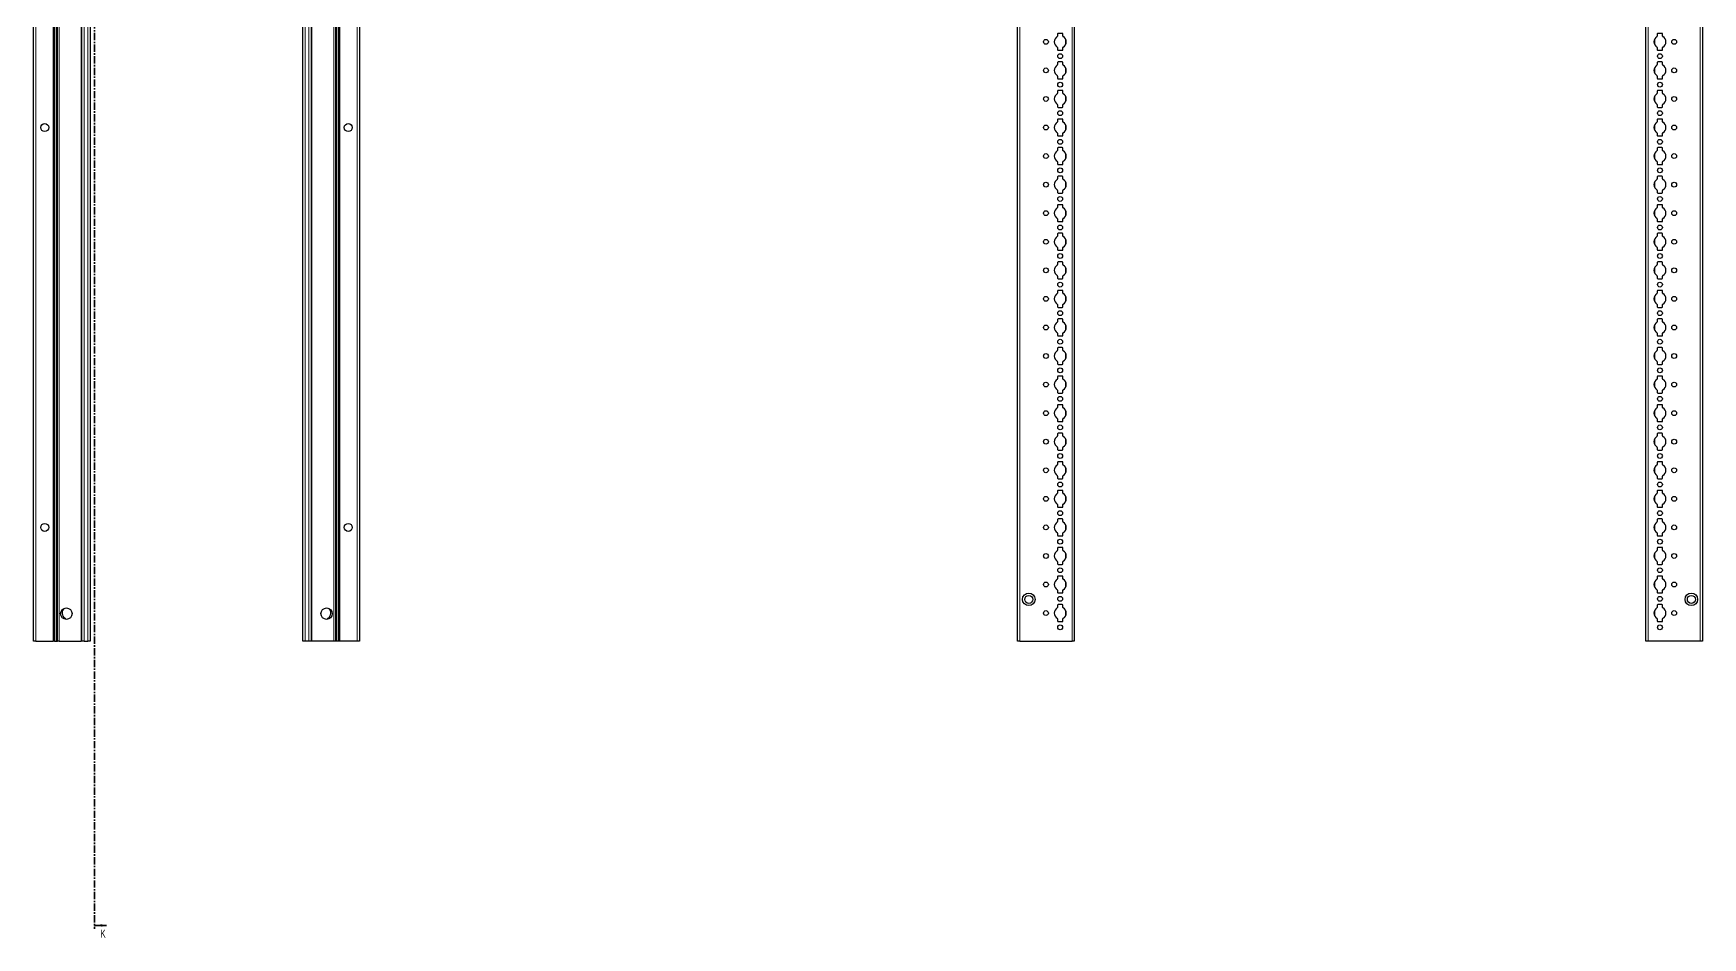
# Model space of a CAD drawing. Header units: millimetres. Extents: x -199 to 2653, y -1547 to 1507.
# Drawn here: x 1193 to 2653, y -1111 to -320 of the extents above; entities that cross this region are included whole.
import ezdxf

# ---------------------------------------------------------------- set-up
doc = ezdxf.new("R2010")
doc.units = ezdxf.units.MM
doc.linetypes.add('CENTER', pattern=[10.16, 6.35, -1.27, 1.27, -1.27])
doc.styles.add('SLDTEXTSTYLE0', font='TXT', dxfattribs={"width": 0.75})

msp = doc.modelspace()

# ---------------------------------------------------------------- linework, layer by layer
at = {"color": 7, "linetype": 'CENTER', "lineweight": 35}
msp.add_line((1246.28, 1499.09), (1246.28, -1103.67), dxfattribs=at)
at = {"color": 7, "linetype": 'Continuous', "lineweight": 25}
for p, q in [((1192.85, -851.79), (1192.85, 447.21)), ((1212.64, 447.21), (1212.64, -851.79)), ((1212.68, 447.21), (1212.68, -851.79)), ((1235.35, -851.79), (1235.35, 447.21)), ((1242.55, 447.21), (1242.55, -851.79)), ((1428.55, -851.79), (1428.55, 447.21)), ((1435.75, 447.21), (1435.75, -851.79)), ((1458.42, -851.79), (1458.42, 447.21)), ((1458.46, -851.79), (1458.46, 447.21)), ((1478.25, 447.21), (1478.25, -851.79)), ((2053.91, -851.79), (2053.91, 447.21)), ((2103.61, 447.21), (2103.61, -851.79)), ((2603.61, -851.79), (2603.61, 447.21)), ((2653.31, 447.21), (2653.31, -851.79)), ((1210.85, -326.54), (1210.85, -278.04)), ((1460.25, -278.04), (1460.25, -326.54)), ((2088.96, -320.39), (2088.96, -322.27)), ((2093.06, -319.89), (2089.46, -319.89)), ((2093.56, -322.27), (2093.56, -320.39)), ((2613.66, -320.39), (2613.66, -322.27)), ((2617.76, -319.89), (2614.16, -319.89)), ((2618.26, -322.27), (2618.26, -320.39)), ((1210.91, -326.65), (1210.85, -326.54)), ((1210.85, -326.54), (1210.85, -328.04)), ((1210.85, -328.04), (1210.91, -327.94)), ((1210.85, -376.54), (1210.85, -328.04)), ((1210.91, -327.94), (1210.91, -326.65)), ((1460.25, -326.54), (1460.19, -326.65)), ((1460.19, -326.65), (1460.19, -327.94)), ((1460.19, -327.94), (1460.25, -328.04)), ((1460.25, -328.04), (1460.25, -326.54)), ((1460.25, -328.04), (1460.25, -376.54)), ((2088.96, -332.32), (2088.96, -334.19)), ((2089.46, -334.69), (2093.06, -334.69)), ((2093.56, -334.19), (2093.56, -332.32)), ((2613.66, -332.32), (2613.66, -334.19)), ((2614.16, -334.69), (2617.76, -334.69)), ((2618.26, -334.19), (2618.26, -332.32)), ((2088.96, -345.39), (2088.96, -347.27)), ((2093.06, -344.89), (2089.46, -344.89)), ((2093.56, -347.27), (2093.56, -345.39)), ((2613.66, -345.39), (2613.66, -347.27)), ((2617.76, -344.89), (2614.16, -344.89)), ((2618.26, -347.27), (2618.26, -345.39)), ((2088.96, -357.32), (2088.96, -359.19)), ((2089.46, -359.69), (2093.06, -359.69)), ((2093.56, -359.19), (2093.56, -357.32)), ((2613.66, -357.32), (2613.66, -359.19)), ((2614.16, -359.69), (2617.76, -359.69)), ((2618.26, -359.19), (2618.26, -357.32)), ((1210.91, -376.65), (1210.85, -376.54)), ((1210.85, -376.54), (1210.85, -378.04)), ((1210.85, -378.04), (1210.91, -377.94)), ((1210.85, -426.54), (1210.85, -378.04)), ((1210.91, -377.94), (1210.91, -376.65)), ((1460.25, -376.54), (1460.19, -376.65)), ((1460.19, -376.65), (1460.19, -377.94)), ((1460.19, -377.94), (1460.25, -378.04)), ((1460.25, -378.04), (1460.25, -376.54)), ((1460.25, -378.04), (1460.25, -426.54)), ((2088.96, -370.39), (2088.96, -372.27)), ((2093.06, -369.89), (2089.46, -369.89)), ((2093.56, -372.27), (2093.56, -370.39)), ((2613.66, -370.39), (2613.66, -372.27)), ((2617.76, -369.89), (2614.16, -369.89)), ((2618.26, -372.27), (2618.26, -370.39)), ((2088.96, -382.32), (2088.96, -384.19)), ((2089.46, -384.69), (2093.06, -384.69)), ((2093.56, -384.19), (2093.56, -382.32)), ((2613.66, -382.32), (2613.66, -384.19)), ((2614.16, -384.69), (2617.76, -384.69)), ((2618.26, -384.19), (2618.26, -382.32)), ((2088.96, -395.39), (2088.96, -397.27)), ((2088.96, -407.32), (2088.96, -409.19)), ((2093.06, -394.89), (2089.46, -394.89)), ((2093.56, -397.27), (2093.56, -395.39)), ((2093.56, -409.19), (2093.56, -407.32)), ((2613.66, -395.39), (2613.66, -397.27)), ((2613.66, -407.32), (2613.66, -409.19)), ((2617.76, -394.89), (2614.16, -394.89)), ((2618.26, -397.27), (2618.26, -395.39)), ((2618.26, -409.19), (2618.26, -407.32)), ((2088.96, -420.39), (2088.96, -422.27)), ((2089.46, -409.69), (2093.06, -409.69)), ((2093.06, -419.89), (2089.46, -419.89)), ((2093.56, -422.27), (2093.56, -420.39)), ((2613.66, -420.39), (2613.66, -422.27)), ((2614.16, -409.69), (2617.76, -409.69)), ((2617.76, -419.89), (2614.16, -419.89)), ((2618.26, -422.27), (2618.26, -420.39)), ((1210.91, -426.65), (1210.85, -426.54)), ((1210.85, -426.54), (1210.85, -428.04)), ((1210.85, -428.04), (1210.91, -427.94)), ((1210.85, -476.54), (1210.85, -428.04)), ((1210.91, -427.94), (1210.91, -426.65)), ((1460.25, -426.54), (1460.19, -426.65)), ((1460.19, -426.65), (1460.19, -427.94)), ((1460.19, -427.94), (1460.25, -428.04)), ((1460.25, -428.04), (1460.25, -426.54)), ((1460.25, -428.04), (1460.25, -476.54)), ((2088.96, -432.32), (2088.96, -434.19)), ((2089.46, -434.69), (2093.06, -434.69)), ((2093.56, -434.19), (2093.56, -432.32)), ((2613.66, -432.32), (2613.66, -434.19)), ((2614.16, -434.69), (2617.76, -434.69)), ((2618.26, -434.19), (2618.26, -432.32)), ((2088.96, -445.39), (2088.96, -447.27)), ((2093.06, -444.89), (2089.46, -444.89)), ((2093.56, -447.27), (2093.56, -445.39)), ((2613.66, -445.39), (2613.66, -447.27)), ((2617.76, -444.89), (2614.16, -444.89)), ((2618.26, -447.27), (2618.26, -445.39)), ((2088.96, -457.32), (2088.96, -459.19)), ((2089.46, -459.69), (2093.06, -459.69)), ((2093.56, -459.19), (2093.56, -457.32)), ((2613.66, -457.32), (2613.66, -459.19)), ((2614.16, -459.69), (2617.76, -459.69)), ((2618.26, -459.19), (2618.26, -457.32)), ((1210.91, -476.65), (1210.85, -476.54)), ((1210.85, -476.54), (1210.85, -478.04)), ((1210.85, -478.04), (1210.91, -477.94)), ((1210.85, -526.54), (1210.85, -478.04)), ((1210.91, -477.94), (1210.91, -476.65)), ((1460.25, -476.54), (1460.19, -476.65)), ((1460.19, -476.65), (1460.19, -477.94)), ((1460.19, -477.94), (1460.25, -478.04)), ((1460.25, -478.04), (1460.25, -476.54)), ((1460.25, -478.04), (1460.25, -526.54)), ((2088.96, -470.39), (2088.96, -472.27)), ((2093.06, -469.89), (2089.46, -469.89)), ((2093.56, -472.27), (2093.56, -470.39)), ((2613.66, -470.39), (2613.66, -472.27)), ((2617.76, -469.89), (2614.16, -469.89)), ((2618.26, -472.27), (2618.26, -470.39)), ((2088.96, -482.32), (2088.96, -484.19)), ((2088.96, -495.39), (2088.96, -497.27)), ((2089.46, -484.69), (2093.06, -484.69)), ((2093.06, -494.89), (2089.46, -494.89)), ((2093.56, -484.19), (2093.56, -482.32)), ((2093.56, -497.27), (2093.56, -495.39)), ((2613.66, -482.32), (2613.66, -484.19)), ((2613.66, -495.39), (2613.66, -497.27)), ((2614.16, -484.69), (2617.76, -484.69)), ((2617.76, -494.89), (2614.16, -494.89)), ((2618.26, -484.19), (2618.26, -482.32)), ((2618.26, -497.27), (2618.26, -495.39)), ((2088.96, -507.32), (2088.96, -509.19)), ((2089.46, -509.69), (2093.06, -509.69)), ((2093.56, -509.19), (2093.56, -507.32)), ((2613.66, -507.32), (2613.66, -509.19)), ((2614.16, -509.69), (2617.76, -509.69)), ((2618.26, -509.19), (2618.26, -507.32)), ((2088.96, -520.39), (2088.96, -522.27)), ((2093.06, -519.89), (2089.46, -519.89)), ((2093.56, -522.27), (2093.56, -520.39)), ((2613.66, -520.39), (2613.66, -522.27)), ((2617.76, -519.89), (2614.16, -519.89)), ((2618.26, -522.27), (2618.26, -520.39)), ((1210.91, -526.65), (1210.85, -526.54)), ((1210.85, -526.54), (1210.85, -528.04)), ((1210.85, -528.04), (1210.91, -527.94)), ((1210.85, -576.54), (1210.85, -528.04)), ((1210.91, -527.94), (1210.91, -526.65)), ((1460.25, -526.54), (1460.19, -526.65)), ((1460.19, -526.65), (1460.19, -527.94)), ((1460.19, -527.94), (1460.25, -528.04)), ((1460.25, -528.04), (1460.25, -526.54)), ((1460.25, -528.04), (1460.25, -576.54)), ((2088.96, -532.32), (2088.96, -534.19)), ((2089.46, -534.69), (2093.06, -534.69)), ((2093.56, -534.19), (2093.56, -532.32)), ((2613.66, -532.32), (2613.66, -534.19)), ((2614.16, -534.69), (2617.76, -534.69)), ((2618.26, -534.19), (2618.26, -532.32)), ((2088.96, -545.39), (2088.96, -547.27)), ((2093.06, -544.89), (2089.46, -544.89)), ((2093.56, -547.27), (2093.56, -545.39)), ((2613.66, -545.39), (2613.66, -547.27)), ((2617.76, -544.89), (2614.16, -544.89)), ((2618.26, -547.27), (2618.26, -545.39)), ((2088.96, -557.32), (2088.96, -559.19)), ((2089.46, -559.69), (2093.06, -559.69)), ((2093.56, -559.19), (2093.56, -557.32)), ((2613.66, -557.32), (2613.66, -559.19)), ((2614.16, -559.69), (2617.76, -559.69)), ((2618.26, -559.19), (2618.26, -557.32)), ((1210.91, -576.65), (1210.85, -576.54)), ((1210.85, -576.54), (1210.85, -578.04)), ((1210.85, -578.04), (1210.91, -577.94)), ((1210.85, -626.54), (1210.85, -578.04)), ((1210.91, -577.94), (1210.91, -576.65)), ((1460.25, -576.54), (1460.19, -576.65)), ((1460.19, -576.65), (1460.19, -577.94)), ((1460.19, -577.94), (1460.25, -578.04)), ((1460.25, -578.04), (1460.25, -576.54)), ((1460.25, -578.04), (1460.25, -626.54)), ((2088.96, -570.39), (2088.96, -572.27)), ((2088.96, -582.32), (2088.96, -584.19)), ((2093.06, -569.89), (2089.46, -569.89)), ((2093.56, -572.27), (2093.56, -570.39)), ((2093.56, -584.19), (2093.56, -582.32)), ((2613.66, -570.39), (2613.66, -572.27)), ((2613.66, -582.32), (2613.66, -584.19)), ((2617.76, -569.89), (2614.16, -569.89)), ((2618.26, -572.27), (2618.26, -570.39)), ((2618.26, -584.19), (2618.26, -582.32)), ((2088.96, -595.39), (2088.96, -597.27)), ((2089.46, -584.69), (2093.06, -584.69)), ((2093.06, -594.89), (2089.46, -594.89)), ((2093.56, -597.27), (2093.56, -595.39)), ((2613.66, -595.39), (2613.66, -597.27)), ((2614.16, -584.69), (2617.76, -584.69)), ((2617.76, -594.89), (2614.16, -594.89)), ((2618.26, -597.27), (2618.26, -595.39)), ((2088.96, -607.32), (2088.96, -609.19)), ((2089.46, -609.69), (2093.06, -609.69)), ((2093.56, -609.19), (2093.56, -607.32)), ((2613.66, -607.32), (2613.66, -609.19)), ((2614.16, -609.69), (2617.76, -609.69)), ((2618.26, -609.19), (2618.26, -607.32)), ((1210.91, -626.65), (1210.85, -626.54)), ((1210.85, -626.54), (1210.85, -628.04)), ((1210.85, -628.04), (1210.91, -627.94)), ((1210.91, -627.94), (1210.91, -626.65)), ((1460.25, -626.54), (1460.19, -626.65)), ((1460.19, -626.65), (1460.19, -627.94)), ((1460.19, -627.94), (1460.25, -628.04)), ((1460.25, -628.04), (1460.25, -626.54)), ((2088.96, -620.39), (2088.96, -622.27)), ((2093.06, -619.89), (2089.46, -619.89)), ((2093.56, -622.27), (2093.56, -620.39)), ((2613.66, -620.39), (2613.66, -622.27)), ((2617.76, -619.89), (2614.16, -619.89)), ((2618.26, -622.27), (2618.26, -620.39)), ((1210.85, -676.54), (1210.85, -628.04)), ((1460.25, -628.04), (1460.25, -676.54)), ((2088.96, -632.32), (2088.96, -634.19)), ((2089.46, -634.69), (2093.06, -634.69)), ((2093.56, -634.19), (2093.56, -632.32)), ((2613.66, -632.32), (2613.66, -634.19)), ((2614.16, -634.69), (2617.76, -634.69)), ((2618.26, -634.19), (2618.26, -632.32)), ((2088.96, -645.39), (2088.96, -647.27)), ((2093.06, -644.89), (2089.46, -644.89)), ((2093.56, -647.27), (2093.56, -645.39)), ((2613.66, -645.39), (2613.66, -647.27)), ((2617.76, -644.89), (2614.16, -644.89)), ((2618.26, -647.27), (2618.26, -645.39)), ((2088.96, -657.32), (2088.96, -659.19)), ((2088.96, -670.39), (2088.96, -672.27)), ((2089.46, -659.69), (2093.06, -659.69)), ((2093.06, -669.89), (2089.46, -669.89)), ((2093.56, -659.19), (2093.56, -657.32)), ((2093.56, -672.27), (2093.56, -670.39)), ((2613.66, -657.32), (2613.66, -659.19)), ((2613.66, -670.39), (2613.66, -672.27)), ((2614.16, -659.69), (2617.76, -659.69)), ((2617.76, -669.89), (2614.16, -669.89)), ((2618.26, -659.19), (2618.26, -657.32)), ((2618.26, -672.27), (2618.26, -670.39)), ((1210.91, -676.65), (1210.85, -676.54)), ((1210.85, -676.54), (1210.85, -678.04)), ((1210.85, -678.04), (1210.91, -677.94)), ((1210.85, -726.54), (1210.85, -678.04)), ((1210.91, -677.94), (1210.91, -676.65)), ((1460.25, -676.54), (1460.19, -676.65)), ((1460.19, -676.65), (1460.19, -677.94)), ((1460.19, -677.94), (1460.25, -678.04)), ((1460.25, -678.04), (1460.25, -676.54)), ((1460.25, -678.04), (1460.25, -726.54)), ((2088.96, -682.32), (2088.96, -684.19)), ((2089.46, -684.69), (2093.06, -684.69)), ((2093.56, -684.19), (2093.56, -682.32)), ((2613.66, -682.32), (2613.66, -684.19)), ((2614.16, -684.69), (2617.76, -684.69)), ((2618.26, -684.19), (2618.26, -682.32)), ((2088.96, -695.39), (2088.96, -697.27)), ((2093.06, -694.89), (2089.46, -694.89)), ((2093.56, -697.27), (2093.56, -695.39)), ((2613.66, -695.39), (2613.66, -697.27)), ((2617.76, -694.89), (2614.16, -694.89)), ((2618.26, -697.27), (2618.26, -695.39)), ((2088.96, -707.32), (2088.96, -709.19)), ((2089.46, -709.69), (2093.06, -709.69)), ((2093.56, -709.19), (2093.56, -707.32)), ((2613.66, -707.32), (2613.66, -709.19)), ((2614.16, -709.69), (2617.76, -709.69)), ((2618.26, -709.19), (2618.26, -707.32)), ((1210.91, -726.65), (1210.85, -726.54)), ((1210.85, -726.54), (1210.85, -728.04)), ((1210.85, -728.04), (1210.91, -727.94)), ((1210.85, -776.54), (1210.85, -728.04)), ((1210.91, -727.94), (1210.91, -726.65)), ((1460.25, -726.54), (1460.19, -726.65)), ((1460.19, -726.65), (1460.19, -727.94)), ((1460.19, -727.94), (1460.25, -728.04)), ((1460.25, -728.04), (1460.25, -726.54)), ((1460.25, -728.04), (1460.25, -776.54)), ((2088.96, -720.39), (2088.96, -722.27)), ((2093.06, -719.89), (2089.46, -719.89)), ((2093.56, -722.27), (2093.56, -720.39)), ((2613.66, -720.39), (2613.66, -722.27)), ((2617.76, -719.89), (2614.16, -719.89)), ((2618.26, -722.27), (2618.26, -720.39)), ((2088.96, -732.32), (2088.96, -734.19)), ((2089.46, -734.69), (2093.06, -734.69)), ((2093.56, -734.19), (2093.56, -732.32)), ((2613.66, -732.32), (2613.66, -734.19)), ((2614.16, -734.69), (2617.76, -734.69)), ((2618.26, -734.19), (2618.26, -732.32)), ((2088.96, -745.39), (2088.96, -747.27)), ((2088.96, -757.32), (2088.96, -759.19)), ((2093.06, -744.89), (2089.46, -744.89)), ((2093.56, -747.27), (2093.56, -745.39)), ((2093.56, -759.19), (2093.56, -757.32)), ((2613.66, -745.39), (2613.66, -747.27)), ((2613.66, -757.32), (2613.66, -759.19)), ((2617.76, -744.89), (2614.16, -744.89)), ((2618.26, -747.27), (2618.26, -745.39)), ((2618.26, -759.19), (2618.26, -757.32)), ((2088.96, -770.39), (2088.96, -772.27)), ((2089.46, -759.69), (2093.06, -759.69)), ((2093.06, -769.89), (2089.46, -769.89)), ((2093.56, -772.27), (2093.56, -770.39)), ((2613.66, -770.39), (2613.66, -772.27)), ((2614.16, -759.69), (2617.76, -759.69)), ((2617.76, -769.89), (2614.16, -769.89)), ((2618.26, -772.27), (2618.26, -770.39)), ((1210.91, -776.65), (1210.85, -776.54)), ((1210.85, -776.54), (1210.85, -778.04)), ((1210.85, -778.04), (1210.91, -777.94)), ((1210.85, -826.54), (1210.85, -778.04)), ((1210.91, -777.94), (1210.91, -776.65)), ((1460.25, -776.54), (1460.19, -776.65)), ((1460.19, -776.65), (1460.19, -777.94)), ((1460.19, -777.94), (1460.25, -778.04)), ((1460.25, -778.04), (1460.25, -776.54)), ((1460.25, -778.04), (1460.25, -826.54)), ((2088.96, -782.32), (2088.96, -784.19)), ((2089.46, -784.69), (2093.06, -784.69)), ((2093.56, -784.19), (2093.56, -782.32)), ((2613.66, -782.32), (2613.66, -784.19)), ((2614.16, -784.69), (2617.76, -784.69)), ((2618.26, -784.19), (2618.26, -782.32)), ((2088.96, -795.39), (2088.96, -797.27)), ((2093.06, -794.89), (2089.46, -794.89)), ((2093.56, -797.27), (2093.56, -795.39)), ((2613.66, -795.39), (2613.66, -797.27)), ((2617.76, -794.89), (2614.16, -794.89)), ((2618.26, -797.27), (2618.26, -795.39)), ((2088.96, -807.32), (2088.96, -809.19)), ((2089.46, -809.69), (2093.06, -809.69)), ((2093.56, -809.19), (2093.56, -807.32)), ((2613.66, -807.32), (2613.66, -809.19)), ((2614.16, -809.69), (2617.76, -809.69)), ((2618.26, -809.19), (2618.26, -807.32)), ((1210.91, -826.65), (1210.85, -826.54)), ((1210.85, -826.54), (1210.85, -828.04)), ((1210.85, -828.04), (1210.91, -827.94)), ((1210.85, -851.79), (1210.85, -828.04)), ((1210.91, -827.94), (1210.91, -826.65)), ((1220.9, -832.73), (1220.9, -832.32)), ((1450.2, -832.32), (1450.2, -832.73)), ((1460.25, -826.54), (1460.19, -826.65)), ((1460.19, -826.65), (1460.19, -827.94)), ((1460.19, -827.94), (1460.25, -828.04)), ((1460.25, -828.04), (1460.25, -826.54)), ((1460.25, -828.04), (1460.25, -851.79)), ((2088.96, -820.39), (2088.96, -822.27)), ((2088.96, -832.32), (2088.96, -834.19)), ((2093.06, -819.89), (2089.46, -819.89)), ((2093.56, -822.27), (2093.56, -820.39)), ((2093.56, -834.19), (2093.56, -832.32)), ((2613.66, -820.39), (2613.66, -822.27)), ((2613.66, -832.32), (2613.66, -834.19)), ((2617.76, -819.89), (2614.16, -819.89)), ((2618.26, -822.27), (2618.26, -820.39)), ((2618.26, -834.19), (2618.26, -832.32)), ((2089.46, -834.69), (2093.06, -834.69)), ((2614.16, -834.69), (2617.76, -834.69)), ((1194.85, -851.79), (1192.85, -851.79)), ((1194.85, -851.79), (1210.2, -851.79)), ((1210.85, -851.79), (1210.2, -851.79)), ((1211.44, -851.79), (1210.85, -851.79)), ((1211.44, -851.79), (1212.64, -851.79)), ((1212.64, -851.79), (1212.68, -851.79)), ((1212.68, -851.79), (1213.88, -851.79)), ((1215.3, -851.79), (1213.88, -851.79)), ((1215.3, -851.79), (1234.7, -851.79)), ((1235.35, -851.79), (1234.7, -851.79)), ((1237.35, -851.79), (1235.35, -851.79)), ((1237.35, -851.79), (1240.55, -851.79)), ((1242.55, -851.79), (1240.55, -851.79)), ((1430.55, -851.79), (1428.55, -851.79)), ((1433.75, -851.79), (1430.55, -851.79)), ((1435.75, -851.79), (1433.75, -851.79)), ((1436.4, -851.79), (1435.75, -851.79)), ((1455.8, -851.79), (1436.4, -851.79)), ((1457.22, -851.79), (1455.8, -851.79)), ((1458.42, -851.79), (1457.22, -851.79)), ((1458.46, -851.79), (1458.42, -851.79)), ((1459.67, -851.79), (1458.46, -851.79)), ((1460.25, -851.79), (1459.67, -851.79)), ((1460.9, -851.79), (1460.25, -851.79)), ((1476.25, -851.79), (1460.9, -851.79)), ((1478.25, -851.79), (1476.25, -851.79)), ((2055.91, -851.79), (2053.91, -851.79)), ((2055.91, -851.79), (2101.61, -851.79)), ((2103.61, -851.79), (2101.61, -851.79)), ((2605.61, -851.79), (2603.61, -851.79)), ((2651.31, -851.79), (2605.61, -851.79)), ((2653.31, -851.79), (2651.31, -851.79))]:
    msp.add_line(p, q, dxfattribs=at)
at = {"color": 8, "linetype": 'Continuous', "lineweight": 18}
for p, q in [((1194.85, 447.21), (1194.85, -851.79)), ((1210.2, -851.79), (1210.2, 447.21)), ((1211.44, 447.21), (1211.44, -851.79)), ((1213.88, -851.79), (1213.88, 447.21)), ((1215.3, 447.21), (1215.3, -851.79)), ((1234.7, -851.79), (1234.7, 447.21)), ((1237.35, 447.21), (1237.35, -851.79)), ((1240.55, -851.79), (1240.55, 447.21)), ((1430.55, 447.21), (1430.55, -851.79)), ((1433.75, -851.79), (1433.75, 447.21)), ((1436.4, 447.21), (1436.4, -851.79)), ((1455.8, -851.79), (1455.8, 447.21)), ((1457.22, 447.21), (1457.22, -851.79)), ((1459.67, -851.79), (1459.67, 447.21)), ((1460.9, 447.21), (1460.9, -851.79)), ((1476.25, -851.79), (1476.25, 447.21)), ((2055.91, 447.21), (2055.91, -851.79)), ((2101.61, -851.79), (2101.61, 447.21)), ((2605.61, 447.21), (2605.61, -851.79)), ((2651.31, -851.79), (2651.31, 447.21)), ((2095.76, -330), (2095.76, -324.59)), ((2611.46, -324.59), (2611.46, -330)), ((2095.76, -355), (2095.76, -349.59)), ((2611.46, -349.59), (2611.46, -355)), ((2095.76, -380), (2095.76, -374.59)), ((2611.46, -374.59), (2611.46, -380)), ((2095.76, -405), (2095.76, -399.59)), ((2611.46, -399.59), (2611.46, -405)), ((2095.76, -430), (2095.76, -424.59)), ((2611.46, -424.59), (2611.46, -430)), ((2095.76, -455), (2095.76, -449.59)), ((2611.46, -449.59), (2611.46, -455)), ((2095.76, -480), (2095.76, -474.59)), ((2611.46, -474.59), (2611.46, -480)), ((2095.76, -505), (2095.76, -499.59)), ((2611.46, -499.59), (2611.46, -505)), ((2095.76, -530), (2095.76, -524.59)), ((2611.46, -524.59), (2611.46, -530)), ((2095.76, -555), (2095.76, -549.59)), ((2611.46, -549.59), (2611.46, -555)), ((2095.76, -580), (2095.76, -574.59)), ((2611.46, -574.59), (2611.46, -580)), ((2095.76, -605), (2095.76, -599.59)), ((2611.46, -599.59), (2611.46, -605)), ((2095.76, -630), (2095.76, -624.59)), ((2611.46, -624.59), (2611.46, -630)), ((2095.76, -655), (2095.76, -649.59)), ((2611.46, -649.59), (2611.46, -655)), ((2095.76, -680), (2095.76, -674.59)), ((2611.46, -674.59), (2611.46, -680)), ((2095.76, -705), (2095.76, -699.59)), ((2611.46, -699.59), (2611.46, -705)), ((2095.76, -730), (2095.76, -724.59)), ((2611.46, -724.59), (2611.46, -730)), ((2095.76, -755), (2095.76, -749.59)), ((2611.46, -749.59), (2611.46, -755)), ((2095.76, -780), (2095.76, -774.59)), ((2611.46, -774.59), (2611.46, -780)), ((2095.76, -805), (2095.76, -799.59)), ((2611.46, -799.59), (2611.46, -805)), ((2095.76, -830), (2095.76, -824.59)), ((2611.46, -824.59), (2611.46, -830))]:
    msp.add_line(p, q, dxfattribs=at)
at = {"color": 7, "linetype": 'Continuous', "lineweight": 35}
msp.add_line((1256.92, -1100.67), (1246.28, -1100.67), dxfattribs=at)
at = {"color": 7, "linetype": 'Continuous', "lineweight": 25}
for centre, radius in [((2078.76, -327.29), 2.12), ((2628.46, -327.29), 2.12), ((2078.76, -352.29), 2.12), ((2091.26, -339.79), 2.12), ((2615.96, -339.79), 2.12), ((2628.46, -352.29), 2.12), ((2091.26, -364.79), 2.12), ((2615.96, -364.79), 2.12), ((2078.76, -377.29), 2.12), ((2628.46, -377.29), 2.12), ((2091.26, -389.79), 2.12), ((2615.96, -389.79), 2.12), ((1202.75, -402.29), 3.5), ((1468.35, -402.29), 3.5), ((2078.76, -402.29), 2.12), ((2628.46, -402.29), 2.12), ((2091.26, -414.79), 2.12), ((2615.96, -414.79), 2.12), ((2078.76, -427.29), 2.12), ((2091.26, -439.79), 2.12), ((2615.96, -439.79), 2.12), ((2628.46, -427.29), 2.12), ((2078.76, -452.29), 2.12), ((2628.46, -452.29), 2.12), ((2091.26, -464.79), 2.12), ((2615.96, -464.79), 2.12), ((2078.76, -477.29), 2.13), ((2628.46, -477.29), 2.12), ((2091.26, -489.79), 2.12), ((2615.96, -489.79), 2.12), ((2078.76, -502.29), 2.12), ((2628.46, -502.29), 2.12), ((2078.76, -527.29), 2.12), ((2091.26, -514.79), 2.12), ((2615.96, -514.79), 2.12), ((2628.46, -527.29), 2.12), ((2091.26, -539.79), 2.12), ((2615.96, -539.79), 2.12), ((2078.76, -552.29), 2.12), ((2628.46, -552.29), 2.12), ((2091.26, -564.79), 2.12), ((2615.96, -564.79), 2.12), ((2078.76, -577.29), 2.12), ((2628.46, -577.29), 2.12), ((2091.26, -589.79), 2.12), ((2615.96, -589.79), 2.12), ((2078.76, -602.29), 2.12), ((2091.26, -614.79), 2.12), ((2615.96, -614.79), 2.12), ((2628.46, -602.29), 2.12), ((2078.76, -627.29), 2.12), ((2628.46, -627.29), 2.12), ((2091.26, -639.79), 2.12), ((2615.96, -639.79), 2.12), ((2078.76, -652.29), 2.13), ((2628.46, -652.29), 2.12), ((2091.26, -664.79), 2.12), ((2615.96, -664.79), 2.12), ((2078.76, -677.29), 2.13), ((2628.46, -677.29), 2.12), ((2078.76, -702.29), 2.13), ((2091.26, -689.79), 2.12), ((2615.96, -689.79), 2.12), ((2628.46, -702.29), 2.12), ((2091.26, -714.79), 2.12), ((2615.96, -714.79), 2.12), ((2078.76, -727.29), 2.12), ((2628.46, -727.29), 2.12), ((2091.26, -739.79), 2.12), ((2615.96, -739.79), 2.12), ((1202.75, -752.29), 3.5), ((1468.35, -752.29), 3.5), ((2078.76, -752.29), 2.13), ((2628.46, -752.29), 2.12), ((2091.26, -764.79), 2.12), ((2615.96, -764.79), 2.12), ((2078.76, -777.29), 2.13), ((2091.26, -789.79), 2.12), ((2615.96, -789.79), 2.12), ((2628.46, -777.29), 2.12), ((2078.76, -802.29), 2.13), ((2628.46, -802.29), 2.12), ((2063.76, -815.29), 5.5), ((2063.76, -815.29), 3.5), ((2091.26, -814.79), 2.12), ((2615.96, -814.79), 2.12), ((2643.46, -815.29), 5.5), ((2643.46, -815.29), 3.5), ((1221.7, -827.79), 5), ((1449.4, -827.79), 5), ((2078.76, -827.29), 2.13), ((2628.46, -827.29), 2.12), ((2091.26, -839.79), 2.12), ((2615.96, -839.79), 2.12)]:
    msp.add_circle(centre, radius, dxfattribs=at)
for centre, radius, start, end in [((2089.46, -320.39), 0.5, 90, 180), ((2093.06, -320.39), 0.5, 0, 90), ((2614.16, -320.39), 0.5, 90, 180), ((2617.76, -320.39), 0.5, 0, 90), ((2091.26, -327.29), 5.25, 119.14074, 240.85926), ((2088.46, -322.27), 0.5, 299.14074, 0), ((2088.46, -332.32), 0.5, 0, 60.85926), ((2089.46, -334.19), 0.5, 180, 270), ((2093.06, -334.19), 0.5, 270, 0), ((2094.06, -322.27), 0.5, 180, 240.85926), ((2094.06, -332.32), 0.5, 119.14074, 180), ((2091.26, -327.29), 5.25, 299.14074, 60.85926), ((2615.96, -327.29), 5.25, 119.14074, 240.85926), ((2613.16, -322.27), 0.5, 299.14074, 0), ((2613.16, -332.32), 0.5, 0, 60.85926), ((2614.16, -334.19), 0.5, 180, 270), ((2617.76, -334.19), 0.5, 270, 0), ((2618.76, -322.27), 0.5, 180, 240.85926), ((2618.76, -332.32), 0.5, 119.14074, 180), ((2615.96, -327.29), 5.25, 299.14074, 60.85926), ((2091.26, -352.29), 5.25, 119.14074, 240.85926), ((2088.46, -347.27), 0.5, 299.14074, 0), ((2089.46, -345.39), 0.5, 90, 180), ((2093.06, -345.39), 0.5, 0, 90), ((2094.06, -347.27), 0.5, 180, 240.85926), ((2091.26, -352.29), 5.25, 299.14074, 60.85926), ((2615.96, -352.29), 5.25, 119.14074, 240.85926), ((2613.16, -347.27), 0.5, 299.14074, 0), ((2614.16, -345.39), 0.5, 90, 180), ((2617.76, -345.39), 0.5, 0, 90), ((2618.76, -347.27), 0.5, 180, 240.85926), ((2615.96, -352.29), 5.25, 299.14074, 60.85926), ((2088.46, -357.32), 0.5, 0, 60.85926), ((2089.46, -359.19), 0.5, 180, 270), ((2093.06, -359.19), 0.5, 270, 0), ((2094.06, -357.32), 0.5, 119.14074, 180), ((2613.16, -357.32), 0.5, 0, 60.85926), ((2614.16, -359.19), 0.5, 180, 270), ((2617.76, -359.19), 0.5, 270, 0), ((2618.76, -357.32), 0.5, 119.14074, 180), ((2091.26, -377.29), 5.25, 119.14074, 240.85926), ((2088.46, -372.27), 0.5, 299.14074, 0), ((2089.46, -370.39), 0.5, 90, 180), ((2093.06, -370.39), 0.5, 0, 90), ((2094.06, -372.27), 0.5, 180, 240.85926), ((2091.26, -377.29), 5.25, 299.14074, 60.85926), ((2615.96, -377.29), 5.25, 119.14074, 240.85926), ((2613.16, -372.27), 0.5, 299.14074, 0), ((2614.16, -370.39), 0.5, 90, 180), ((2617.76, -370.39), 0.5, 0, 90), ((2618.76, -372.27), 0.5, 180, 240.85926), ((2615.96, -377.29), 5.25, 299.14074, 60.85926), ((2088.46, -382.32), 0.5, 0, 60.85926), ((2089.46, -384.19), 0.5, 180, 270), ((2093.06, -384.19), 0.5, 270, 0), ((2094.06, -382.32), 0.5, 119.14074, 180), ((2613.16, -382.32), 0.5, 0, 60.85926), ((2614.16, -384.19), 0.5, 180, 270), ((2617.76, -384.19), 0.5, 270, 0), ((2618.76, -382.32), 0.5, 119.14074, 180), ((2091.26, -402.29), 5.25, 119.14074, 240.85926), ((2088.46, -397.27), 0.5, 299.14074, 0), ((2088.46, -407.32), 0.5, 0, 60.85926), ((2089.46, -395.39), 0.5, 90, 180), ((2093.06, -395.39), 0.5, 0, 90), ((2094.06, -397.27), 0.5, 180, 240.85926), ((2094.06, -407.32), 0.5, 119.14074, 180), ((2091.26, -402.29), 5.25, 299.14074, 60.85926), ((2615.96, -402.29), 5.25, 119.14074, 240.85926), ((2613.16, -397.27), 0.5, 299.14074, 0), ((2613.16, -407.32), 0.5, 0, 60.85926), ((2614.16, -395.39), 0.5, 90, 180), ((2617.76, -395.39), 0.5, 0, 90), ((2618.76, -397.27), 0.5, 180, 240.85926), ((2618.76, -407.32), 0.5, 119.14074, 180), ((2615.96, -402.29), 5.25, 299.14074, 60.85926), ((2091.26, -427.29), 5.25, 119.14074, 240.85926), ((2088.46, -422.27), 0.5, 299.14074, 0), ((2089.46, -409.19), 0.5, 180, 270), ((2089.46, -420.39), 0.5, 90, 180), ((2093.06, -409.19), 0.5, 270, 0), ((2093.06, -420.39), 0.5, 0, 90), ((2094.06, -422.27), 0.5, 180, 240.85926), ((2091.26, -427.29), 5.25, 299.14074, 60.85926), ((2615.96, -427.29), 5.25, 119.14074, 240.85926), ((2613.16, -422.27), 0.5, 299.14074, 0), ((2614.16, -409.19), 0.5, 180, 270), ((2614.16, -420.39), 0.5, 90, 180), ((2617.76, -409.19), 0.5, 270, 0), ((2617.76, -420.39), 0.5, 0, 90), ((2618.76, -422.27), 0.5, 180, 240.85926), ((2615.96, -427.29), 5.25, 299.14074, 60.85926), ((2088.46, -432.32), 0.5, 0, 60.85926), ((2089.46, -434.19), 0.5, 180, 270), ((2093.06, -434.19), 0.5, 270, 0), ((2094.06, -432.32), 0.5, 119.14074, 180), ((2613.16, -432.32), 0.5, 0, 60.85926), ((2614.16, -434.19), 0.5, 180, 270), ((2617.76, -434.19), 0.5, 270, 0), ((2618.76, -432.32), 0.5, 119.14074, 180), ((2091.26, -452.29), 5.25, 119.14074, 240.85926), ((2088.46, -447.27), 0.5, 299.14074, 0), ((2089.46, -445.39), 0.5, 90, 180), ((2093.06, -445.39), 0.5, 0, 90), ((2094.06, -447.27), 0.5, 180, 240.85926), ((2091.26, -452.29), 5.25, 299.14074, 60.85926), ((2615.96, -452.29), 5.25, 119.14074, 240.85926), ((2613.16, -447.27), 0.5, 299.14074, 0), ((2614.16, -445.39), 0.5, 90, 180), ((2617.76, -445.39), 0.5, 0, 90), ((2618.76, -447.27), 0.5, 180, 240.85926), ((2615.96, -452.29), 5.25, 299.14074, 60.85926), ((2088.46, -457.32), 0.5, 0, 60.85926), ((2089.46, -459.19), 0.5, 180, 270), ((2093.06, -459.19), 0.5, 270, 0), ((2094.06, -457.32), 0.5, 119.14074, 180), ((2613.16, -457.32), 0.5, 0, 60.85926), ((2614.16, -459.19), 0.5, 180, 270), ((2617.76, -459.19), 0.5, 270, 0), ((2618.76, -457.32), 0.5, 119.14074, 180), ((2091.26, -477.29), 5.25, 119.14074, 240.85926), ((2088.46, -472.27), 0.5, 299.14074, 0), ((2088.46, -482.32), 0.5, 0, 60.85926), ((2089.46, -470.39), 0.5, 90, 180), ((2093.06, -470.39), 0.5, 0, 90), ((2094.06, -472.27), 0.5, 180, 240.85926), ((2094.06, -482.32), 0.5, 119.14074, 180), ((2091.26, -477.29), 5.25, 299.14074, 60.85926), ((2615.96, -477.29), 5.25, 119.14074, 240.85926), ((2613.16, -472.27), 0.5, 299.14074, 0), ((2613.16, -482.32), 0.5, 0, 60.85926), ((2614.16, -470.39), 0.5, 90, 180), ((2617.76, -470.39), 0.5, 0, 90), ((2618.76, -472.27), 0.5, 180, 240.85926), ((2618.76, -482.32), 0.5, 119.14074, 180), ((2615.96, -477.29), 5.25, 299.14074, 60.85926), ((2089.46, -484.19), 0.5, 180, 270), ((2089.46, -495.39), 0.5, 90, 180), ((2093.06, -484.19), 0.5, 270, 0), ((2093.06, -495.39), 0.5, 0, 90), ((2614.16, -484.19), 0.5, 180, 270), ((2614.16, -495.39), 0.5, 90, 180), ((2617.76, -484.19), 0.5, 270, 0), ((2617.76, -495.39), 0.5, 0, 90), ((2091.26, -502.29), 5.25, 119.14074, 240.85926), ((2088.46, -497.27), 0.5, 299.14074, 0), ((2088.46, -507.32), 0.5, 0, 60.85926), ((2089.46, -509.19), 0.5, 180, 270), ((2093.06, -509.19), 0.5, 270, 0), ((2094.06, -497.27), 0.5, 180, 240.85926), ((2094.06, -507.32), 0.5, 119.14074, 180), ((2091.26, -502.29), 5.25, 299.14074, 60.85926), ((2615.96, -502.29), 5.25, 119.14074, 240.85926), ((2613.16, -497.27), 0.5, 299.14074, 0), ((2613.16, -507.32), 0.5, 0, 60.85926), ((2614.16, -509.19), 0.5, 180, 270), ((2617.76, -509.19), 0.5, 270, 0), ((2618.76, -497.27), 0.5, 180, 240.85926), ((2618.76, -507.32), 0.5, 119.14074, 180), ((2615.96, -502.29), 5.25, 299.14074, 60.85926), ((2091.26, -527.29), 5.25, 119.14074, 240.85926), ((2088.46, -522.27), 0.5, 299.14074, 0), ((2089.46, -520.39), 0.5, 90, 180), ((2093.06, -520.39), 0.5, 0, 90), ((2094.06, -522.27), 0.5, 180, 240.85926), ((2091.26, -527.29), 5.25, 299.14074, 60.85926), ((2615.96, -527.29), 5.25, 119.14074, 240.85926), ((2613.16, -522.27), 0.5, 299.14074, 0), ((2614.16, -520.39), 0.5, 90, 180), ((2617.76, -520.39), 0.5, 0, 90), ((2618.76, -522.27), 0.5, 180, 240.85926), ((2615.96, -527.29), 5.25, 299.14074, 60.85926), ((2088.46, -532.32), 0.5, 0, 60.85926), ((2089.46, -534.19), 0.5, 180, 270), ((2093.06, -534.19), 0.5, 270, 0), ((2094.06, -532.32), 0.5, 119.14074, 180), ((2613.16, -532.32), 0.5, 0, 60.85926), ((2614.16, -534.19), 0.5, 180, 270), ((2617.76, -534.19), 0.5, 270, 0), ((2618.76, -532.32), 0.5, 119.14074, 180), ((2091.26, -552.29), 5.25, 119.14074, 240.85926), ((2088.46, -547.27), 0.5, 299.14074, 0), ((2089.46, -545.39), 0.5, 90, 180), ((2093.06, -545.39), 0.5, 0, 90), ((2094.06, -547.27), 0.5, 180, 240.85926), ((2091.26, -552.29), 5.25, 299.14074, 60.85926), ((2615.96, -552.29), 5.25, 119.14074, 240.85926), ((2613.16, -547.27), 0.5, 299.14074, 0), ((2614.16, -545.39), 0.5, 90, 180), ((2617.76, -545.39), 0.5, 0, 90), ((2618.76, -547.27), 0.5, 180, 240.85926), ((2615.96, -552.29), 5.25, 299.14074, 60.85926), ((2088.46, -557.32), 0.5, 0, 60.85926), ((2089.46, -559.19), 0.5, 180, 270), ((2093.06, -559.19), 0.5, 270, 0), ((2094.06, -557.32), 0.5, 119.14074, 180), ((2613.16, -557.32), 0.5, 0, 60.85926), ((2614.16, -559.19), 0.5, 180, 270), ((2617.76, -559.19), 0.5, 270, 0), ((2618.76, -557.32), 0.5, 119.14074, 180), ((2091.26, -577.29), 5.25, 119.14074, 240.85926), ((2088.46, -572.27), 0.5, 299.14074, 0), ((2088.46, -582.32), 0.5, 0, 60.85926), ((2089.46, -570.39), 0.5, 90, 180), ((2093.06, -570.39), 0.5, 0, 90), ((2094.06, -572.27), 0.5, 180, 240.85926), ((2094.06, -582.32), 0.5, 119.14074, 180), ((2091.26, -577.29), 5.25, 299.14074, 60.85926), ((2615.96, -577.29), 5.25, 119.14074, 240.85926), ((2613.16, -572.27), 0.5, 299.14074, 0), ((2613.16, -582.32), 0.5, 0, 60.85926), ((2614.16, -570.39), 0.5, 90, 180), ((2617.76, -570.39), 0.5, 0, 90), ((2618.76, -572.27), 0.5, 180, 240.85926), ((2618.76, -582.32), 0.5, 119.14074, 180), ((2615.96, -577.29), 5.25, 299.14074, 60.85926), ((2091.26, -602.29), 5.25, 119.14074, 240.85926), ((2088.46, -597.27), 0.5, 299.14074, 0), ((2089.46, -584.19), 0.5, 180, 270), ((2089.46, -595.39), 0.5, 90, 180), ((2093.06, -584.19), 0.5, 270, 0), ((2093.06, -595.39), 0.5, 0, 90), ((2094.06, -597.27), 0.5, 180, 240.85926), ((2091.26, -602.29), 5.25, 299.14074, 60.85926), ((2615.96, -602.29), 5.25, 119.14074, 240.85926), ((2613.16, -597.27), 0.5, 299.14074, 0), ((2614.16, -584.19), 0.5, 180, 270), ((2614.16, -595.39), 0.5, 90, 180), ((2617.76, -584.19), 0.5, 270, 0), ((2617.76, -595.39), 0.5, 0, 90), ((2618.76, -597.27), 0.5, 180, 240.85926), ((2615.96, -602.29), 5.25, 299.14074, 60.85926), ((2088.46, -607.32), 0.5, 0, 60.85926), ((2089.46, -609.19), 0.5, 180, 270), ((2093.06, -609.19), 0.5, 270, 0), ((2094.06, -607.32), 0.5, 119.14074, 180), ((2613.16, -607.32), 0.5, 0, 60.85926), ((2614.16, -609.19), 0.5, 180, 270), ((2617.76, -609.19), 0.5, 270, 0), ((2618.76, -607.32), 0.5, 119.14074, 180), ((2091.26, -627.29), 5.25, 119.14074, 240.85926), ((2088.46, -622.27), 0.5, 299.14074, 0), ((2089.46, -620.39), 0.5, 90, 180), ((2093.06, -620.39), 0.5, 0, 90), ((2094.06, -622.27), 0.5, 180, 240.85926), ((2091.26, -627.29), 5.25, 299.14074, 60.85926), ((2615.96, -627.29), 5.25, 119.14074, 240.85926), ((2613.16, -622.27), 0.5, 299.14074, 0), ((2614.16, -620.39), 0.5, 90, 180), ((2617.76, -620.39), 0.5, 0, 90), ((2618.76, -622.27), 0.5, 180, 240.85926), ((2615.96, -627.29), 5.25, 299.14074, 60.85926), ((2088.46, -632.32), 0.5, 0, 60.85926), ((2089.46, -634.19), 0.5, 180, 270), ((2093.06, -634.19), 0.5, 270, 0), ((2094.06, -632.32), 0.5, 119.14074, 180), ((2613.16, -632.32), 0.5, 0, 60.85926), ((2614.16, -634.19), 0.5, 180, 270), ((2617.76, -634.19), 0.5, 270, 0), ((2618.76, -632.32), 0.5, 119.14074, 180), ((2091.26, -652.29), 5.25, 119.14074, 240.85926), ((2088.46, -647.27), 0.5, 299.14074, 0), ((2088.46, -657.32), 0.5, 0, 60.85926), ((2089.46, -645.39), 0.5, 90, 180), ((2093.06, -645.39), 0.5, 0, 90), ((2094.06, -647.27), 0.5, 180, 240.85926), ((2094.06, -657.32), 0.5, 119.14074, 180), ((2091.26, -652.29), 5.25, 299.14074, 60.85926), ((2615.96, -652.29), 5.25, 119.14074, 240.85926), ((2613.16, -647.27), 0.5, 299.14074, 0), ((2613.16, -657.32), 0.5, 0, 60.85926), ((2614.16, -645.39), 0.5, 90, 180), ((2617.76, -645.39), 0.5, 0, 90), ((2618.76, -647.27), 0.5, 180, 240.85926), ((2618.76, -657.32), 0.5, 119.14074, 180), ((2615.96, -652.29), 5.25, 299.14074, 60.85926), ((2089.46, -659.19), 0.5, 180, 270), ((2089.46, -670.39), 0.5, 90, 180), ((2093.06, -659.19), 0.5, 270, 0), ((2093.06, -670.39), 0.5, 0, 90), ((2614.16, -659.19), 0.5, 180, 270), ((2614.16, -670.39), 0.5, 90, 180), ((2617.76, -659.19), 0.5, 270, 0), ((2617.76, -670.39), 0.5, 0, 90), ((2091.26, -677.29), 5.25, 119.14074, 240.85926), ((2088.46, -672.27), 0.5, 299.14074, 0), ((2088.46, -682.32), 0.5, 0, 60.85926), ((2089.46, -684.19), 0.5, 180, 270), ((2093.06, -684.19), 0.5, 270, 0), ((2094.06, -672.27), 0.5, 180, 240.85926), ((2094.06, -682.32), 0.5, 119.14074, 180), ((2091.26, -677.29), 5.25, 299.14074, 60.85926), ((2615.96, -677.29), 5.25, 119.14074, 240.85926), ((2613.16, -672.27), 0.5, 299.14074, 0), ((2613.16, -682.32), 0.5, 0, 60.85926), ((2614.16, -684.19), 0.5, 180, 270), ((2617.76, -684.19), 0.5, 270, 0), ((2618.76, -672.27), 0.5, 180, 240.85926), ((2618.76, -682.32), 0.5, 119.14074, 180), ((2615.96, -677.29), 5.25, 299.14074, 60.85926), ((2091.26, -702.29), 5.25, 119.14074, 240.85926), ((2088.46, -697.27), 0.5, 299.14074, 0), ((2089.46, -695.39), 0.5, 90, 180), ((2093.06, -695.39), 0.5, 0, 90), ((2094.06, -697.27), 0.5, 180, 240.85926), ((2091.26, -702.29), 5.25, 299.14074, 60.85926), ((2615.96, -702.29), 5.25, 119.14074, 240.85926), ((2613.16, -697.27), 0.5, 299.14074, 0), ((2614.16, -695.39), 0.5, 90, 180), ((2617.76, -695.39), 0.5, 0, 90), ((2618.76, -697.27), 0.5, 180, 240.85926), ((2615.96, -702.29), 5.25, 299.14074, 60.85926), ((2088.46, -707.32), 0.5, 0, 60.85926), ((2089.46, -709.19), 0.5, 180, 270), ((2093.06, -709.19), 0.5, 270, 0), ((2094.06, -707.32), 0.5, 119.14074, 180), ((2613.16, -707.32), 0.5, 0, 60.85926), ((2614.16, -709.19), 0.5, 180, 270), ((2617.76, -709.19), 0.5, 270, 0), ((2618.76, -707.32), 0.5, 119.14074, 180), ((2091.26, -727.29), 5.25, 119.14074, 240.85926), ((2088.46, -722.27), 0.5, 299.14074, 0), ((2089.46, -720.39), 0.5, 90, 180), ((2093.06, -720.39), 0.5, 0, 90), ((2094.06, -722.27), 0.5, 180, 240.85926), ((2091.26, -727.29), 5.25, 299.14074, 60.85926), ((2615.96, -727.29), 5.25, 119.14074, 240.85926), ((2613.16, -722.27), 0.5, 299.14074, 0), ((2614.16, -720.39), 0.5, 90, 180), ((2617.76, -720.39), 0.5, 0, 90), ((2618.76, -722.27), 0.5, 180, 240.85926), ((2615.96, -727.29), 5.25, 299.14074, 60.85926), ((2088.46, -732.32), 0.5, 0, 60.85926), ((2089.46, -734.19), 0.5, 180, 270), ((2093.06, -734.19), 0.5, 270, 0), ((2094.06, -732.32), 0.5, 119.14074, 180), ((2613.16, -732.32), 0.5, 0, 60.85926), ((2614.16, -734.19), 0.5, 180, 270), ((2617.76, -734.19), 0.5, 270, 0), ((2618.76, -732.32), 0.5, 119.14074, 180), ((2091.26, -752.29), 5.25, 119.14074, 240.85926), ((2088.46, -747.27), 0.5, 299.14074, 0), ((2088.46, -757.32), 0.5, 0, 60.85926), ((2089.46, -745.39), 0.5, 90, 180), ((2089.46, -759.19), 0.5, 180, 270), ((2093.06, -745.39), 0.5, 0, 90), ((2093.06, -759.19), 0.5, 270, 0), ((2094.06, -747.27), 0.5, 180, 240.85926), ((2094.06, -757.32), 0.5, 119.14074, 180), ((2091.26, -752.29), 5.25, 299.14074, 60.85926), ((2615.96, -752.29), 5.25, 119.14074, 240.85926), ((2613.16, -747.27), 0.5, 299.14074, 0), ((2613.16, -757.32), 0.5, 0, 60.85926), ((2614.16, -745.39), 0.5, 90, 180), ((2614.16, -759.19), 0.5, 180, 270), ((2617.76, -745.39), 0.5, 0, 90), ((2617.76, -759.19), 0.5, 270, 0), ((2618.76, -747.27), 0.5, 180, 240.85926), ((2618.76, -757.32), 0.5, 119.14074, 180), ((2615.96, -752.29), 5.25, 299.14074, 60.85926), ((2091.26, -777.29), 5.25, 119.14074, 240.85926), ((2088.46, -772.27), 0.5, 299.14074, 0), ((2089.46, -770.39), 0.5, 90, 180), ((2093.06, -770.39), 0.5, 0, 90), ((2094.06, -772.27), 0.5, 180, 240.85926), ((2091.26, -777.29), 5.25, 299.14074, 60.85926), ((2615.96, -777.29), 5.25, 119.14074, 240.85926), ((2613.16, -772.27), 0.5, 299.14074, 0), ((2614.16, -770.39), 0.5, 90, 180), ((2617.76, -770.39), 0.5, 0, 90), ((2618.76, -772.27), 0.5, 180, 240.85926), ((2615.96, -777.29), 5.25, 299.14074, 60.85926), ((2088.46, -782.32), 0.5, 0, 60.85926), ((2089.46, -784.19), 0.5, 180, 270), ((2093.06, -784.19), 0.5, 270, 0), ((2094.06, -782.32), 0.5, 119.14074, 180), ((2613.16, -782.32), 0.5, 0, 60.85926), ((2614.16, -784.19), 0.5, 180, 270), ((2617.76, -784.19), 0.5, 270, 0), ((2618.76, -782.32), 0.5, 119.14074, 180), ((2091.26, -802.29), 5.25, 119.14074, 240.85926), ((2088.46, -797.27), 0.5, 299.14074, 0), ((2089.46, -795.39), 0.5, 90, 180), ((2093.06, -795.39), 0.5, 0, 90), ((2094.06, -797.27), 0.5, 180, 240.85926), ((2091.26, -802.29), 5.25, 299.14074, 60.85926), ((2615.96, -802.29), 5.25, 119.14074, 240.85926), ((2613.16, -797.27), 0.5, 299.14074, 0), ((2614.16, -795.39), 0.5, 90, 180), ((2617.76, -795.39), 0.5, 0, 90), ((2618.76, -797.27), 0.5, 180, 240.85926), ((2615.96, -802.29), 5.25, 299.14074, 60.85926), ((2088.46, -807.32), 0.5, 0, 60.85926), ((2089.46, -809.19), 0.5, 180, 270), ((2093.06, -809.19), 0.5, 270, 0), ((2094.06, -807.32), 0.5, 119.14074, 180), ((2613.16, -807.32), 0.5, 0, 60.85926), ((2614.16, -809.19), 0.5, 180, 270), ((2617.76, -809.19), 0.5, 270, 0), ((2618.76, -807.32), 0.5, 119.14074, 180), ((1223.2, -827.29), 5.25, 126.18914, 240.85926), ((1220.4, -832.32), 0.5, 0, 60.85926), ((1450.7, -832.32), 0.5, 119.14074, 180), ((1447.9, -827.29), 5.25, 299.14074, 53.81087), ((2091.26, -827.29), 5.25, 119.14074, 240.85926), ((2088.46, -822.27), 0.5, 299.14074, 0), ((2088.46, -832.32), 0.5, 0, 60.85926), ((2089.46, -820.39), 0.5, 90, 180), ((2093.06, -820.39), 0.5, 0, 90), ((2094.06, -822.27), 0.5, 180, 240.85926), ((2094.06, -832.32), 0.5, 119.14074, 180), ((2091.26, -827.29), 5.25, 299.14074, 60.85926), ((2615.96, -827.29), 5.25, 119.14074, 240.85926), ((2613.16, -822.27), 0.5, 299.14074, 0), ((2613.16, -832.32), 0.5, 0, 60.85926), ((2614.16, -820.39), 0.5, 90, 180), ((2617.76, -820.39), 0.5, 0, 90), ((2618.76, -822.27), 0.5, 180, 240.85926), ((2618.76, -832.32), 0.5, 119.14074, 180), ((2615.96, -827.29), 5.25, 299.14074, 60.85926), ((2089.46, -834.19), 0.5, 180, 270), ((2093.06, -834.19), 0.5, 270, 0), ((2614.16, -834.19), 0.5, 180, 270), ((2617.76, -834.19), 0.5, 270, 0)]:
    msp.add_arc(centre, radius, start, end, dxfattribs=at)
at = {"color": 7, "linetype": 'Continuous', "lineweight": 35}
msp.add_solid([(1246.28, -1100.67), (1253.28, -1101.79), (1253.28, -1099.55)], dxfattribs=at)

# ---------------------------------------------------------------- texts
at = {"color": 7, "linetype": 'Continuous', "insert": (1251.43, -1104.36), "char_height": 7, "attachment_point": 1, "style": 'SLDTEXTSTYLE0'}
msp.add_mtext('K', dxfattribs=at)

doc.saveas('drawing.dxf')
